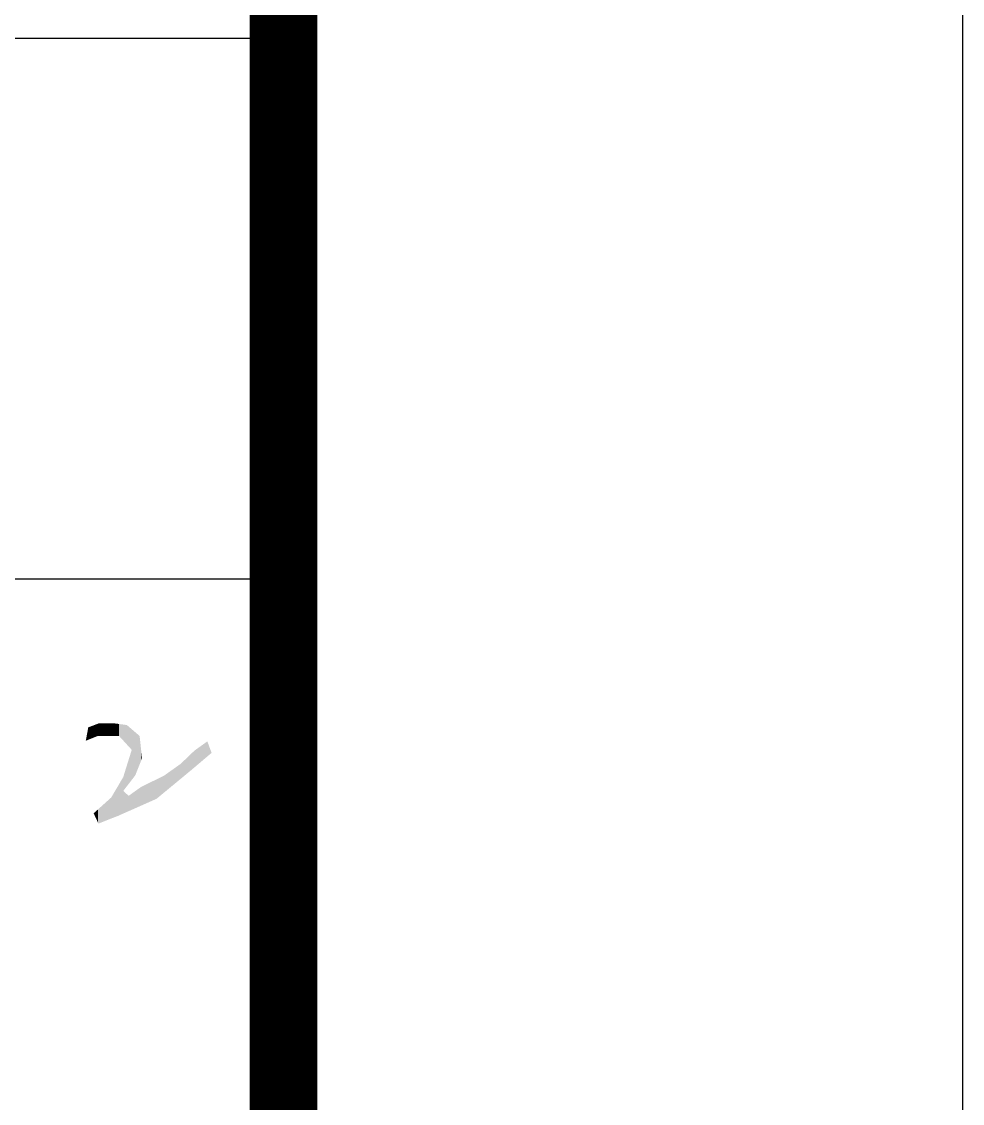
# Model space of a CAD drawing. Extents: x -2746917 to -971774, y -3334247 to -3250358.
# Drawn here: x -1097463 to -1096077, y -3308102 to -3306509 of the extents above; entities that cross this region are included whole.
import ezdxf

# ---------------------------------------------------------------- set-up
doc = ezdxf.new("R2010")
doc.units = 0
doc.header["$LTSCALE"] = 1000
doc.header["$MEASUREMENT"] = 0
doc.layers.get('0').update_dxf_attribs({"linetype": 'CONTINUOUS'})
doc.layers.add('HATCH', color=254, linetype='CONTINUOUS')
doc.layers.add('PUB_TITLE', color=4, linetype='CONTINUOUS')
doc.layers.add('yichutu', color=7, linetype='CONTINUOUS', true_color=0xffffff, plot=False)

# ---------------------------------------------------------------- blocks, each defined once
blk = doc.blocks.new('yct-1189-420-118900-42000-100-2008.0')
at = {"layer": 'yichutu', "color": 7, "true_color": 0xffffff}
blk.add_lwpolyline([(0, 0), (0, 42000), (118900, 42000), (118900, 0)], close=True, dxfattribs=at)
blk = doc.blocks.new('*U3519')
for points in [[(696649.4, -16255.5), (696650.7, -16275.5), (696650.7, -16247.1)], [(696650.7, -16247.1), (696663.3, -16270.5), (696663.3, -16242.2)], [(696663.3, -16242.2), (696673, -16266.6), (696673, -16238.5)], [(696673, -16238.5), (696674.4, -16266.6), (696674.4, -16237.9)], [(696674.4, -16237.9), (696675.8, -16266.6), (696675.8, -16237.4)], [(696721.7, -16266.6), (696721.7, -16239.1), (696731.5, -16277.2)], [(696731.5, -16277.2), (696731.5, -16240.4), (696739.8, -16286.4)], [(696739.8, -16286.4), (696739.8, -16241.5), (696744, -16291)], [(696744, -16291), (696744, -16245.1), (696751, -16298.6)], [(696744, -16320.9), (696751, -16367.8), (696751, -16298.6)], [(696888.8, -16306.6), (696895.8, -16338.6), (696895.8, -16300)], [(696895.8, -16300), (696925, -16313.8), (696925, -16279.1)], [(696739.8, -16334.3), (696744, -16376.9), (696744, -16320.9)], [(696863.8, -16330.6), (696888.8, -16344.5), (696888.8, -16306.6)], [(696731.5, -16361.2), (696739.8, -16382.3), (696739.8, -16334.3)], [(696824.8, -16358.4), (696863.8, -16365.2), (696863.8, -16330.6)], [(696721.7, -16377.7), (696731.5, -16445.2), (696731.5, -16361.2)], [(696774.7, -16382.7), (696808.1, -16411.2), (696808.1, -16366.5)], [(696808.1, -16366.5), (696824.8, -16397.4), (696824.8, -16358.4)], [(696703.6, -16408.4), (696709.2, -16454.5), (696709.2, -16399)], [(696709.2, -16399), (696720.4, -16450.2), (696720.4, -16380.1)], [(696720.4, -16380.1), (696721.7, -16449.5), (696721.7, -16377.7)], [(696744, -16404.3), (696751, -16436.6), (696751, -16399.3)], [(696751, -16399.3), (696759.3, -16432.9), (696759.3, -16393.3)], [(696759.3, -16393.3), (696769.1, -16428.5), (696769.1, -16386.4)], [(696769.1, -16386.4), (696773.3, -16426.7), (696773.3, -16383.4)], [(696773.3, -16383.4), (696774.7, -16426.1), (696774.7, -16382.7)], [(696675.8, -16433.4), (696703.6, -16456.7), (696703.6, -16408.4)], [(696663.3, -16444.6), (696673, -16465.3), (696673, -16435.9)], [(696673, -16435.9), (696674.4, -16468.2), (696674.4, -16434.6)], [(696673, -16465.3), (696673, -16435.9), (696674.4, -16468.2)], [(696674.4, -16434.6), (696675.8, -16467.7), (696675.8, -16433.4)]]:
    blk.add_solid(points)
at = {"extrusion": (0, 0, -1)}
for points in [[(-696650.7, -16275.5), (-696650.7, -16247.1), (-696663.3, -16270.5)], [(-696663.3, -16270.5), (-696663.3, -16242.2), (-696673, -16266.6)], [(-696673, -16266.6), (-696673, -16238.5), (-696674.4, -16266.6)], [(-696674.4, -16266.6), (-696674.4, -16237.9), (-696675.8, -16266.6)], [(-696675.8, -16266.6), (-696675.8, -16237.4), (-696703.6, -16266.6)], [(-696675.8, -16237.4), (-696703.6, -16266.6), (-696703.6, -16237.4)], [(-696703.6, -16266.6), (-696703.6, -16237.4), (-696709.2, -16266.6)], [(-696703.6, -16237.4), (-696709.2, -16266.6), (-696709.2, -16237.4)], [(-696709.2, -16266.6), (-696709.2, -16237.4), (-696720.4, -16266.6)], [(-696709.2, -16237.4), (-696720.4, -16266.6), (-696720.4, -16238.9)], [(-696720.4, -16266.6), (-696720.4, -16238.9), (-696721.7, -16266.6)], [(-696720.4, -16238.9), (-696721.7, -16266.6), (-696721.7, -16239.1)], [(-696721.7, -16239.1), (-696731.5, -16277.2), (-696731.5, -16240.4)], [(-696731.5, -16240.4), (-696739.8, -16286.4), (-696739.8, -16241.5)], [(-696739.8, -16241.5), (-696744, -16291), (-696744, -16245.1)], [(-696744, -16245.1), (-696751, -16298.6), (-696751, -16251.1)], [(-696751, -16367.8), (-696751, -16251.1), (-696759.3, -16357)], [(-696751, -16251.1), (-696759.3, -16357), (-696759.3, -16258.2)], [(-696645.2, -16277.7), (-696649.4, -16276), (-696649.4, -16255.5)], [(-696649.4, -16276), (-696649.4, -16255.5), (-696650.7, -16275.5)], [(-696759.3, -16357), (-696759.3, -16258.2), (-696769.1, -16332.2)], [(-696759.3, -16258.2), (-696769.1, -16332.2), (-696769.1, -16266.6)], [(-696769.1, -16332.2), (-696769.1, -16266.6), (-696773.3, -16321.6)], [(-696769.1, -16266.6), (-696773.3, -16321.6), (-696773.3, -16305.2)], [(-696895.8, -16338.6), (-696895.8, -16300), (-696925, -16313.8)], [(-696925, -16313.8), (-696925, -16279.1), (-696934.8, -16305.5)], [(-696744, -16376.9), (-696744, -16320.9), (-696751, -16367.8)], [(-696773.3, -16321.6), (-696773.3, -16305.2), (-696774.7, -16318)], [(-696888.8, -16344.5), (-696888.8, -16306.6), (-696895.8, -16338.6)], [(-696739.8, -16382.3), (-696739.8, -16334.3), (-696744, -16376.9)], [(-696863.8, -16365.2), (-696863.8, -16330.6), (-696888.8, -16344.5)], [(-696731.5, -16393.1), (-696731.5, -16361.2), (-696739.8, -16382.3)], [(-696808.1, -16411.2), (-696808.1, -16366.5), (-696824.8, -16397.4)], [(-696824.8, -16397.4), (-696824.8, -16358.4), (-696863.8, -16365.2)], [(-696709.2, -16454.5), (-696709.2, -16399), (-696720.4, -16450.2)], [(-696720.4, -16450.2), (-696720.4, -16380.1), (-696721.7, -16449.5)], [(-696721.7, -16449.5), (-696721.7, -16377.7), (-696731.5, -16445.2)], [(-696731.5, -16445.2), (-696731.5, -16393.1), (-696739.8, -16441.5)], [(-696731.5, -16393.1), (-696739.8, -16441.5), (-696739.8, -16400.6)], [(-696739.8, -16441.5), (-696739.8, -16400.6), (-696744, -16439.7)], [(-696739.8, -16400.6), (-696744, -16439.7), (-696744, -16404.3)], [(-696751, -16436.6), (-696751, -16399.3), (-696759.3, -16432.9)], [(-696759.3, -16432.9), (-696759.3, -16393.3), (-696769.1, -16428.5)], [(-696769.1, -16428.5), (-696769.1, -16386.4), (-696773.3, -16426.7)], [(-696773.3, -16426.7), (-696773.3, -16383.4), (-696774.7, -16426.1)], [(-696774.7, -16426.1), (-696774.7, -16382.7), (-696808.1, -16411.2)], [(-696703.6, -16456.7), (-696703.6, -16408.4), (-696709.2, -16454.5)], [(-696744, -16439.7), (-696744, -16404.3), (-696751, -16436.6)], [(-696674.4, -16468.2), (-696674.4, -16434.6), (-696675.8, -16467.7)], [(-696675.8, -16467.7), (-696675.8, -16433.4), (-696703.6, -16456.7)]]:
    blk.add_solid(points, dxfattribs=at)
blk = doc.blocks.new('A$C3E121A49')
at = {"layer": 'PUB_TITLE', "color": 4}
for p, q in [((-2137.9, -2661.5), (3094.2, -2661.5)), ((-2137.9, -3457.4), (3094.2, -3457.4))]:
    blk.add_line(p, q, dxfattribs=at)
at = {"layer": 'PUB_TITLE'}
blk.add_lwpolyline([(-114816.7, -12300.8), (-114816.7, 29699.2), (4083.3, 29699.2), (4083.3, -12300.8)], close=True, dxfattribs=at)
at = {"layer": 'PUB_TITLE', "const_width": 100}
blk.add_lwpolyline([(3083.3, -11300.8), (3083.3, 28699.2), (-114103.5, 28699.2), (-114103.5, -11300.8), (3083.3, -11300.8)], dxfattribs=at)
at = {"layer": 'PUB_TITLE', "color": 4, "const_width": 35.2}
blk.add_lwpolyline([(-2137.9, -5786.4), (3094.2, -5786.4), (3094.2, 581.1), (-2137.9, 581.1)], close=True, dxfattribs=at)
at = {"layer": 'HATCH', "xscale": 0.6400000001303852, "yscale": 0.6399999996647239, "zscale": 0.6399999999999864}
blk.add_blockref('*U3519', (-443060.8, 6721.7), dxfattribs=at)

msp = doc.modelspace()

# ---------------------------------------------------------------- block references
at = {"ltscale": 1.5}
msp.add_blockref('A$C3E121A49', (-1100160.58, -3303872.21), dxfattribs=at)
at = {"layer": 'yichutu'}
msp.add_blockref('yct-1189-420-118900-42000-100-2008.0', (-1214977.31, -3316173.05), dxfattribs=at)

doc.saveas('drawing.dxf')
